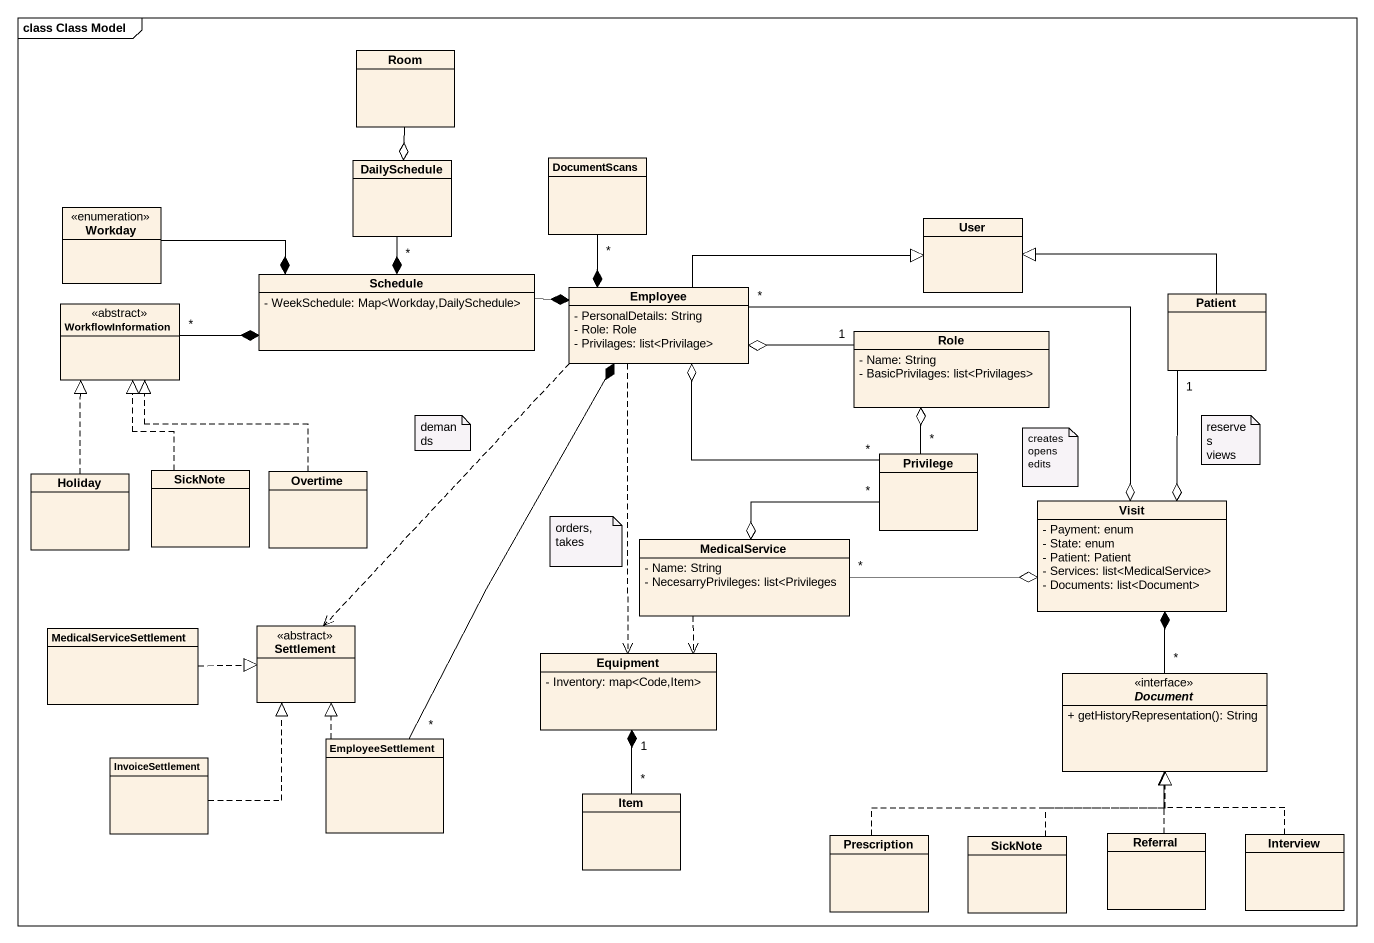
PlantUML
@startuml
mainframe class Class Model
hide circle
hide empty members
skinparam classAttributeIconSize 0
class Room
class DailySchedule
class DocumentScans
enum Workday
class User
class Schedule {
  - WeekSchedule: Map<Workday,DailySchedule>
}
class Employee {
  - PersonalDetails: String
  - Role: Role
  - Privilages: list<Privilage>
}
class WorkflowInformation <<abstract>>
class Role {
  - Name: String
  - BasicPrivilages: list<Privilages>
}
class Patient
class Holiday
class SickNote
class Overtime
class Privilege
class Visit {
  - Payment: enum
  - State: enum
  - Patient: Patient
  - Services: list<MedicalService>
  - Documents: list<Document>
}
class MedicalService {
  - Name: String
  - NecesarryPrivileges: list<Privileges
}
class MedicalServiceSettlement
class Settlement <<abstract>>
class Equipment {
  - Inventory: map~<Code,Item>
}
interface Document <<interface>> {
  + getHistoryRepresentation(): String
}
class InvoiceSettlement
class EmployeeSettlement
class Item
class Referral
class Prescription
class "SickNote" as SickNote_2
class Interview
Room --o DailySchedule
DailySchedule "*" --* Schedule
DocumentScans "*" --* Employee
Workday -right-* Schedule
Schedule -right-* Employee
Employee -right-|> User
Employee "*" -right-o Visit
Employee ..> Settlement
Employee ..> Equipment
WorkflowInformation "*" -right-* Schedule
Role "1" -left-o Employee
Patient -left-|> User
Patient "1" --o Visit
Holiday .up.|> WorkflowInformation
SickNote .up.|> WorkflowInformation
Overtime .up.|> WorkflowInformation
Privilege "*" -up-o Employee
Privilege "*" -up-o Role
Privilege "*" -left-o MedicalService
MedicalService "*" -right-o Visit
MedicalService ..> Equipment
MedicalServiceSettlement .right.|> Settlement
Document "*" -up-* Visit
InvoiceSettlement .up.|> Settlement
EmployeeSettlement "*" -up-* Employee
EmployeeSettlement .up.|> Settlement
Item "*" -up-* "1" Equipment
Referral .up.|> Document
Prescription .right.|> Document
SickNote_2 .up.|> Document
Interview .up.|> Document
note as N1
  demands
end note
note as N2
  creates
  opens
  edits
end note
note as N3
  reserves
  views
end note
note as N4
  orders,
  takes
end note
@enduml
